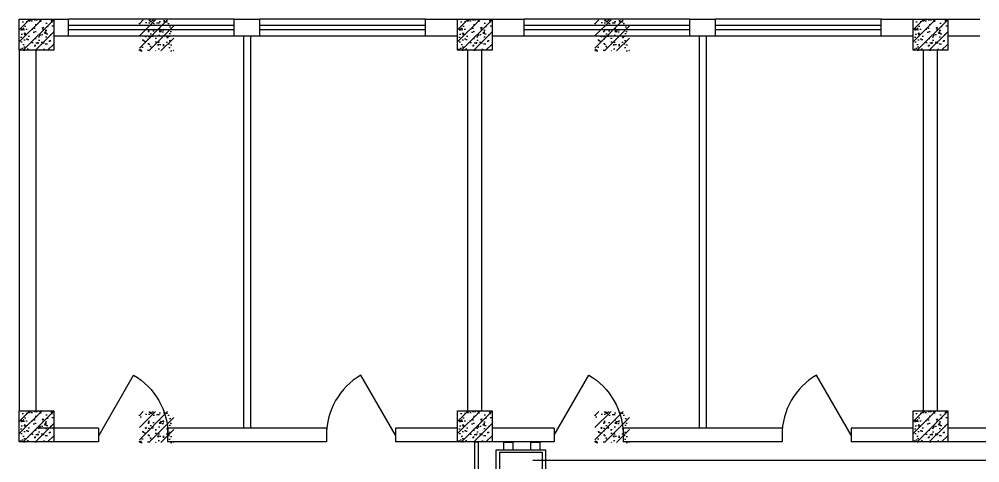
# Model space of a CAD drawing. Header units: millimetres. Extents: x 1454 to 76815, y 2126 to 32240.
# Drawn here: x 45848 to 55125, y 27924 to 32209 of the extents above; entities that cross this region are included whole.
import ezdxf
from ezdxf.enums import TextEntityAlignment as Align

# ---------------------------------------------------------------- set-up
doc = ezdxf.new("R2010")
doc.units = ezdxf.units.MM
doc.linetypes.add('CONTINOUS', pattern=[0])
for name, color, linetype in [('BD0', 7, 'Continuous'), ('C', 7, 'Continuous'), ('WINDOW', 7, 'Continuous'), ('WINDOW_TEXT', 7, 'Continuous'), ('Z', 7, 'Continuous'), ('Z1', 9, 'Continuous'), ('安防设备', 1, 'Continuous'), ('文字说明', 7, 'Continuous')]:
    doc.layers.add(name, color=color, linetype=linetype)
doc.styles.add('SIMPLEX', font='SIMPLEX.SHX')
doc.linetypes.add('ZIGZAG', pattern='A,0.00254,-5.08,[131,ltypeshp.shx,S=5.08,R=0,X=-5.08,Y=0],-10.16,[131,ltypeshp.shx,S=5.08,R=180,X=5.08,Y=0],-5.08', length=20.32254)

# ---------------------------------------------------------------- blocks, each defined once
blk = doc.blocks.new('_DBLK')
blk.add_line((-0.5, 0), (0, -0.866))
blk.add_arc((-0.5, 0), 1, 300, 0)
at = {"layer": 'WINDOW_TEXT', "style": 'SIMPLEX', "flags": 9}
blk.add_attdef('A', text='', height=1, dxfattribs=at).set_placement((0, 1.5), align=Align.MIDDLE)
blk = doc.blocks.new('hang box')
at = {"layer": '安防设备'}
for points in [[(-1.001, 1.235), (1.177, 1.235), (1.177, -1.294), (-1.001, -1.294)], [(-0.883, 1.059), (1.001, 1.059), (1.001, -1.117), (-0.883, -1.117)], [(-1.388, 0.941), (-0.976, 0.941), (-0.976, 0.47), (-1.388, 0.47)], [(-1.388, -0.437), (-0.976, -0.437), (-0.976, -0.908), (-1.388, -0.908)]]:
    blk.add_lwpolyline(points, close=True, dxfattribs=at)
blk.add_circle((0.706, 0), 0.176, dxfattribs=at)

msp = doc.modelspace()

# ---------------------------------------------------------------- hatches: boundary and pattern name
at = {"layer": 'Z1'}
h = msp.add_hatch(dxfattribs=at)
h.set_pattern_fill('AR-CONC', color=256, scale=20, style=0)
h.set_pattern_definition([(50, (-1432974.38, -501785.64), (143.4520365, -12.550427), [15, -165]), (355, (-1432974.38, -501785.64), (-27.750267, 150.438427), [12, -132]), (100.4514, (-1432962.42, -501786.68), (115.701876, 137.887908), [12.748038, -140.228422]), (46.1842, (-1432974.38, -501745.64), (213.44821, -33.103803), [22.5, -247.5]), (96.6356, (-1432956.6, -501748.4), (186.93254, 194.823574), [19.122058, -210.3426]), (351.1842, (-1432974.38, -501745.64), (186.93239, 194.82372), [18, -198]), (21, (-1432954.38, -501755.64), (119.38141, -80.523778), [15, -165]), (326, (-1432954.38, -501755.64), (48.663066, 145.030009), [12, -132]), (71.4514, (-1432944.43, -501762.35), (168.044526, 64.506099), [12.748038, -140.228422]), (37.5, (-1432974.38, -501785.635), (2.431971, 66.5787708), [0, -130.4, 0, -134, 0, -132.5]), (7.5, (-1432974.38, -501785.635), (52.6139075, 78.8823424), [0, -76.4, 0, -127.4, 0, -50.5]), (327.5, (-1433018.98, -501785.635), (106.7644872, -4.5109743), [0, -50, 0, -156, 0, -207]), (317.5, (-1433038.98, -501785.635), (116.637234, 20.0209965), [0, -65, 0, -103.6, 0, -147])])
h.paths.add_polyline_path([(45848.4, 32209.1), (46181.7, 32209.1), (46181.7, 31909.1), (45848.4, 31909.1)])
h = msp.add_hatch(dxfattribs=at)
h.set_pattern_fill('ANSI31', color=256, scale=666.666667, style=0)
h.set_pattern_definition([(45, (-1432974.38, -501785.635), (-58.925565, 58.925565), [])])
h.paths.add_polyline_path([(45848.4, 32209.1), (46181.7, 32209.1), (46181.7, 31909.1), (45848.4, 31909.1)])
h = msp.add_hatch(dxfattribs=at)
h.set_pattern_fill('ANSI31', color=256, scale=666.666667, style=0)
h.set_pattern_definition([(45, (-1638618.67, -75789.21), (-58.925565, 58.925565), [])])
h.paths.add_polyline_path([(47009, 32202.4), (47342.3, 32202.4), (47342.3, 31902.4), (47009, 31902.4)])
h = msp.add_hatch(dxfattribs=at)
h.set_pattern_fill('AR-CONC', color=256, scale=20, style=0)
h.set_pattern_definition([(50, (-1638618.67, -75789.21), (143.4520365, -12.550427), [15, -165]), (355, (-1638618.67, -75789.21), (-27.750267, 150.438427), [12, -132]), (100.4514, (-1638606.72, -75790.26), (115.701876, 137.887908), [12.748038, -140.228422]), (46.1842, (-1638618.67, -75749.21), (213.44821, -33.103803), [22.5, -247.5]), (96.6356, (-1638600.89, -75751.97), (186.93254, 194.823574), [19.122058, -210.3426]), (351.1842, (-1638618.67, -75749.21), (186.93239, 194.82372), [18, -198]), (21, (-1638598.67, -75759.21), (119.3814104, -80.523778), [15, -165]), (326, (-1638598.67, -75759.21), (48.663066, 145.030009), [12, -132]), (71.4514, (-1638588.72, -75765.92), (168.044526, 64.506099), [12.748038, -140.228422]), (37.5, (-1638618.673, -75789.214), (2.431971, 66.5787708), [0, -130.4, 0, -134, 0, -132.5]), (7.5, (-1638618.67, -75789.214), (52.6139075, 78.8823424), [0, -76.4, 0, -127.4, 0, -50.5]), (327.5, (-1638663.273, -75789.214), (106.7644872, -4.5109743), [0, -50, 0, -156, 0, -207]), (317.5, (-1638683.27, -75789.21), (116.637234, 20.0209965), [0, -65, 0, -103.6, 0, -147])])
h.paths.add_polyline_path([(47009, 32202.4), (47342.3, 32202.4), (47342.3, 31902.4), (47009, 31902.4)])
h = msp.add_hatch(dxfattribs=at)
h.set_pattern_fill('ANSI31', color=256, scale=666.666667, style=0)
h.set_pattern_definition([(45, (-1428741.046, -501785.635), (-58.925565, 58.925565), [])])
h.paths.add_polyline_path([(50081.7, 32209.1), (50415.1, 32209.1), (50415.1, 31909.1), (50081.7, 31909.1)])
h = msp.add_hatch(dxfattribs=at)
h.set_pattern_fill('AR-CONC', color=256, scale=20, style=0)
h.set_pattern_definition([(50, (-1428741.05, -501785.64), (143.4520365, -12.550427), [15, -165]), (355, (-1428741.05, -501785.64), (-27.750267, 150.438427), [12, -132]), (100.4514, (-1428729.09, -501786.68), (115.701876, 137.887908), [12.748038, -140.228422]), (46.1842, (-1428741.05, -501745.64), (213.44821, -33.103803), [22.5, -247.5]), (96.6356, (-1428723.26, -501748.4), (186.93254, 194.823574), [19.122058, -210.3426]), (351.1842, (-1428741.05, -501745.64), (186.93239, 194.82372), [18, -198]), (21, (-1428721.05, -501755.64), (119.38141, -80.523778), [15, -165]), (326, (-1428721.05, -501755.64), (48.663066, 145.030009), [12, -132]), (71.4514, (-1428711.1, -501762.35), (168.044526, 64.506099), [12.748038, -140.228422]), (37.5, (-1428741.046, -501785.635), (2.431971, 66.5787708), [0, -130.4, 0, -134, 0, -132.5]), (7.5, (-1428741.046, -501785.635), (52.6139075, 78.8823424), [0, -76.4, 0, -127.4, 0, -50.5]), (327.5, (-1428785.646, -501785.635), (106.7644872, -4.5109743), [0, -50, 0, -156, 0, -207]), (317.5, (-1428805.65, -501785.635), (116.637234, 20.0209965), [0, -65, 0, -103.6, 0, -147])])
h.paths.add_polyline_path([(50081.7, 32209.1), (50415.1, 32209.1), (50415.1, 31909.1), (50081.7, 31909.1)])
h = msp.add_hatch(dxfattribs=at)
h.set_pattern_fill('ANSI31', color=256, scale=666.666667, style=0)
h.set_pattern_definition([(45, (-1634218.67, -75789.21), (-58.925565, 58.925565), [])])
h.paths.add_polyline_path([(51409, 32202.4), (51742.3, 32202.4), (51742.3, 31902.4), (51409, 31902.4)])
h = msp.add_hatch(dxfattribs=at)
h.set_pattern_fill('AR-CONC', color=256, scale=20, style=0)
h.set_pattern_definition([(50, (-1634218.67, -75789.21), (143.4520365, -12.550427), [15, -165]), (355, (-1634218.67, -75789.21), (-27.750267, 150.438427), [12, -132]), (100.4514, (-1634206.72, -75790.26), (115.701876, 137.887908), [12.748038, -140.228422]), (46.1842, (-1634218.67, -75749.21), (213.44821, -33.103803), [22.5, -247.5]), (96.6356, (-1634200.89, -75751.97), (186.93254, 194.823574), [19.122058, -210.3426]), (351.1842, (-1634218.67, -75749.21), (186.93239, 194.82372), [18, -198]), (21, (-1634198.67, -75759.21), (119.3814104, -80.523778), [15, -165]), (326, (-1634198.67, -75759.21), (48.663066, 145.030009), [12, -132]), (71.4514, (-1634188.72, -75765.92), (168.044526, 64.506099), [12.748038, -140.228422]), (37.5, (-1634218.673, -75789.214), (2.431971, 66.5787708), [0, -130.4, 0, -134, 0, -132.5]), (7.5, (-1634218.67, -75789.214), (52.6139075, 78.8823424), [0, -76.4, 0, -127.4, 0, -50.5]), (327.5, (-1634263.273, -75789.214), (106.7644872, -4.5109743), [0, -50, 0, -156, 0, -207]), (317.5, (-1634283.27, -75789.21), (116.637234, 20.0209965), [0, -65, 0, -103.6, 0, -147])])
h.paths.add_polyline_path([(51409, 32202.4), (51742.3, 32202.4), (51742.3, 31902.4), (51409, 31902.4)])
h = msp.add_hatch(dxfattribs=at)
h.set_pattern_fill('ANSI31', color=256, scale=666.666667, style=0)
h.set_pattern_definition([(45, (-1424341.046, -501785.635), (-58.925565, 58.925565), [])])
h.paths.add_polyline_path([(54481.7, 32209.1), (54815.1, 32209.1), (54815.1, 31909.1), (54481.7, 31909.1)])
h = msp.add_hatch(dxfattribs=at)
h.set_pattern_fill('AR-CONC', color=256, scale=20, style=0)
h.set_pattern_definition([(50, (-1424341.05, -501785.64), (143.4520365, -12.550427), [15, -165]), (355, (-1424341.05, -501785.64), (-27.750267, 150.438427), [12, -132]), (100.4514, (-1424329.09, -501786.68), (115.701876, 137.887908), [12.748038, -140.228422]), (46.1842, (-1424341.05, -501745.64), (213.44821, -33.103803), [22.5, -247.5]), (96.6356, (-1424323.26, -501748.4), (186.93254, 194.823574), [19.122058, -210.3426]), (351.1842, (-1424341.05, -501745.64), (186.93239, 194.82372), [18, -198]), (21, (-1424321.05, -501755.64), (119.38141, -80.523778), [15, -165]), (326, (-1424321.05, -501755.64), (48.663066, 145.030009), [12, -132]), (71.4514, (-1424311.1, -501762.35), (168.044526, 64.506099), [12.748038, -140.228422]), (37.5, (-1424341.046, -501785.635), (2.431971, 66.5787708), [0, -130.4, 0, -134, 0, -132.5]), (7.5, (-1424341.046, -501785.635), (52.6139075, 78.8823424), [0, -76.4, 0, -127.4, 0, -50.5]), (327.5, (-1424385.646, -501785.635), (106.7644872, -4.5109743), [0, -50, 0, -156, 0, -207]), (317.5, (-1424405.65, -501785.635), (116.637234, 20.0209965), [0, -65, 0, -103.6, 0, -147])])
h.paths.add_polyline_path([(54481.7, 32209.1), (54815.1, 32209.1), (54815.1, 31909.1), (54481.7, 31909.1)])
h = msp.add_hatch(dxfattribs=at)
h.set_pattern_fill('AR-CONC', color=256, scale=20, style=0)
h.set_pattern_definition([(50, (-1432974.38, -505568.97), (143.4520365, -12.550427), [15, -165]), (355, (-1432974.38, -505568.97), (-27.750267, 150.438427), [12, -132]), (100.4514, (-1432962.42, -505570.01), (115.701876, 137.887908), [12.748038, -140.228422]), (46.1842, (-1432974.38, -505528.97), (213.44821, -33.103803), [22.5, -247.5]), (96.6356, (-1432956.6, -505531.73), (186.93254, 194.823574), [19.122058, -210.3426]), (351.1842, (-1432974.38, -505528.97), (186.93239, 194.82372), [18, -198]), (21, (-1432954.38, -505538.97), (119.38141, -80.523778), [15, -165]), (326, (-1432954.38, -505538.97), (48.663066, 145.030009), [12, -132]), (71.4514, (-1432944.43, -505545.68), (168.044526, 64.506099), [12.748038, -140.228422]), (37.5, (-1432974.38, -505568.97), (2.431971, 66.5787708), [0, -130.4, 0, -134, 0, -132.5]), (7.5, (-1432974.38, -505568.97), (52.6139075, 78.8823424), [0, -76.4, 0, -127.4, 0, -50.5]), (327.5, (-1433018.98, -505568.97), (106.7644872, -4.5109743), [0, -50, 0, -156, 0, -207]), (317.5, (-1433038.98, -505568.97), (116.637234, 20.0209965), [0, -65, 0, -103.6, 0, -147])])
h.paths.add_polyline_path([(45848.4, 28425.8), (46181.7, 28425.8), (46181.7, 28125.8), (45848.4, 28125.8)])
h = msp.add_hatch(dxfattribs=at)
h.set_pattern_fill('ANSI31', color=256, scale=666.666667, style=0)
h.set_pattern_definition([(45, (-1432974.38, -505568.97), (-58.925565, 58.925565), [])])
h.paths.add_polyline_path([(45848.4, 28425.8), (46181.7, 28425.8), (46181.7, 28125.8), (45848.4, 28125.8)])
h = msp.add_hatch(dxfattribs=at)
h.set_pattern_fill('ANSI31', color=256, scale=666.666667, style=0)
h.set_pattern_definition([(45, (-1638618.67, -79572.55), (-58.925565, 58.925565), [])])
h.paths.add_polyline_path([(47009, 28419.1), (47342.3, 28419.1), (47342.3, 28119.1), (47009, 28119.1)])
h = msp.add_hatch(dxfattribs=at)
h.set_pattern_fill('AR-CONC', color=256, scale=20, style=0)
h.set_pattern_definition([(50, (-1638618.67, -79572.55), (143.4520365, -12.550427), [15, -165]), (355, (-1638618.67, -79572.55), (-27.750267, 150.438427), [12, -132]), (100.4514, (-1638606.72, -79573.6), (115.701876, 137.887908), [12.748038, -140.228422]), (46.1842, (-1638618.67, -79532.55), (213.44821, -33.103803), [22.5, -247.5]), (96.6356, (-1638600.89, -79535.3), (186.93254, 194.823574), [19.122058, -210.3426]), (351.1842, (-1638618.67, -79532.55), (186.93239, 194.82372), [18, -198]), (21, (-1638598.67, -79542.55), (119.3814104, -80.523778), [15, -165]), (326, (-1638598.67, -79542.55), (48.663066, 145.030009), [12, -132]), (71.4514, (-1638588.72, -79549.26), (168.044526, 64.506099), [12.748038, -140.228422]), (37.5, (-1638618.673, -79572.547), (2.431971, 66.5787708), [0, -130.4, 0, -134, 0, -132.5]), (7.5, (-1638618.67, -79572.55), (52.6139075, 78.8823424), [0, -76.4, 0, -127.4, 0, -50.5]), (327.5, (-1638663.273, -79572.547), (106.7644872, -4.5109743), [0, -50, 0, -156, 0, -207]), (317.5, (-1638683.27, -79572.55), (116.637234, 20.0209965), [0, -65, 0, -103.6, 0, -147])])
h.paths.add_polyline_path([(47009, 28419.1), (47342.3, 28419.1), (47342.3, 28119.1), (47009, 28119.1)])
h = msp.add_hatch(dxfattribs=at)
h.set_pattern_fill('ANSI31', color=256, scale=666.666667, style=0)
h.set_pattern_definition([(45, (-1428741.046, -505568.97), (-58.925565, 58.925565), [])])
h.paths.add_polyline_path([(50081.7, 28425.8), (50415.1, 28425.8), (50415.1, 28125.8), (50081.7, 28125.8)])
h = msp.add_hatch(dxfattribs=at)
h.set_pattern_fill('AR-CONC', color=256, scale=20, style=0)
h.set_pattern_definition([(50, (-1428741.05, -505568.97), (143.4520365, -12.550427), [15, -165]), (355, (-1428741.05, -505568.97), (-27.750267, 150.438427), [12, -132]), (100.4514, (-1428729.09, -505570.01), (115.701876, 137.887908), [12.748038, -140.228422]), (46.1842, (-1428741.05, -505528.97), (213.44821, -33.103803), [22.5, -247.5]), (96.6356, (-1428723.26, -505531.73), (186.93254, 194.823574), [19.122058, -210.3426]), (351.1842, (-1428741.05, -505528.97), (186.93239, 194.82372), [18, -198]), (21, (-1428721.05, -505538.97), (119.38141, -80.523778), [15, -165]), (326, (-1428721.05, -505538.97), (48.663066, 145.030009), [12, -132]), (71.4514, (-1428711.1, -505545.68), (168.044526, 64.506099), [12.748038, -140.228422]), (37.5, (-1428741.046, -505568.97), (2.431971, 66.5787708), [0, -130.4, 0, -134, 0, -132.5]), (7.5, (-1428741.046, -505568.97), (52.6139075, 78.8823424), [0, -76.4, 0, -127.4, 0, -50.5]), (327.5, (-1428785.646, -505568.97), (106.7644872, -4.5109743), [0, -50, 0, -156, 0, -207]), (317.5, (-1428805.65, -505568.97), (116.637234, 20.0209965), [0, -65, 0, -103.6, 0, -147])])
h.paths.add_polyline_path([(50081.7, 28425.8), (50415.1, 28425.8), (50415.1, 28125.8), (50081.7, 28125.8)])
h = msp.add_hatch(dxfattribs=at)
h.set_pattern_fill('ANSI31', color=256, scale=666.666667, style=0)
h.set_pattern_definition([(45, (-1634218.67, -79572.55), (-58.925565, 58.925565), [])])
h.paths.add_polyline_path([(51409, 28419.1), (51742.3, 28419.1), (51742.3, 28119.1), (51409, 28119.1)])
h = msp.add_hatch(dxfattribs=at)
h.set_pattern_fill('AR-CONC', color=256, scale=20, style=0)
h.set_pattern_definition([(50, (-1634218.67, -79572.55), (143.4520365, -12.550427), [15, -165]), (355, (-1634218.67, -79572.55), (-27.750267, 150.438427), [12, -132]), (100.4514, (-1634206.72, -79573.6), (115.701876, 137.887908), [12.748038, -140.228422]), (46.1842, (-1634218.67, -79532.55), (213.44821, -33.103803), [22.5, -247.5]), (96.6356, (-1634200.89, -79535.3), (186.93254, 194.823574), [19.122058, -210.3426]), (351.1842, (-1634218.67, -79532.55), (186.93239, 194.82372), [18, -198]), (21, (-1634198.67, -79542.55), (119.3814104, -80.523778), [15, -165]), (326, (-1634198.67, -79542.55), (48.663066, 145.030009), [12, -132]), (71.4514, (-1634188.72, -79549.26), (168.044526, 64.506099), [12.748038, -140.228422]), (37.5, (-1634218.673, -79572.547), (2.431971, 66.5787708), [0, -130.4, 0, -134, 0, -132.5]), (7.5, (-1634218.67, -79572.55), (52.6139075, 78.8823424), [0, -76.4, 0, -127.4, 0, -50.5]), (327.5, (-1634263.273, -79572.547), (106.7644872, -4.5109743), [0, -50, 0, -156, 0, -207]), (317.5, (-1634283.27, -79572.55), (116.637234, 20.0209965), [0, -65, 0, -103.6, 0, -147])])
h.paths.add_polyline_path([(51409, 28419.1), (51742.3, 28419.1), (51742.3, 28119.1), (51409, 28119.1)])
h = msp.add_hatch(dxfattribs=at)
h.set_pattern_fill('ANSI31', color=256, scale=666.666667, style=0)
h.set_pattern_definition([(45, (-1424341.046, -505568.97), (-58.925565, 58.925565), [])])
h.paths.add_polyline_path([(54481.7, 28425.8), (54815.1, 28425.8), (54815.1, 28125.8), (54481.7, 28125.8)])
h = msp.add_hatch(dxfattribs=at)
h.set_pattern_fill('AR-CONC', color=256, scale=20, style=0)
h.set_pattern_definition([(50, (-1424341.05, -505568.97), (143.4520365, -12.550427), [15, -165]), (355, (-1424341.05, -505568.97), (-27.750267, 150.438427), [12, -132]), (100.4514, (-1424329.09, -505570.01), (115.701876, 137.887908), [12.748038, -140.228422]), (46.1842, (-1424341.05, -505528.97), (213.44821, -33.103803), [22.5, -247.5]), (96.6356, (-1424323.26, -505531.73), (186.93254, 194.823574), [19.122058, -210.3426]), (351.1842, (-1424341.05, -505528.97), (186.93239, 194.82372), [18, -198]), (21, (-1424321.05, -505538.97), (119.38141, -80.523778), [15, -165]), (326, (-1424321.05, -505538.97), (48.663066, 145.030009), [12, -132]), (71.4514, (-1424311.1, -505545.68), (168.044526, 64.506099), [12.748038, -140.228422]), (37.5, (-1424341.046, -505568.97), (2.431971, 66.5787708), [0, -130.4, 0, -134, 0, -132.5]), (7.5, (-1424341.046, -505568.97), (52.6139075, 78.8823424), [0, -76.4, 0, -127.4, 0, -50.5]), (327.5, (-1424385.646, -505568.97), (106.7644872, -4.5109743), [0, -50, 0, -156, 0, -207]), (317.5, (-1424405.65, -505568.97), (116.637234, 20.0209965), [0, -65, 0, -103.6, 0, -147])])
h.paths.add_polyline_path([(54481.7, 28425.8), (54815.1, 28425.8), (54815.1, 28125.8), (54481.7, 28125.8)])

# ---------------------------------------------------------------- linework, layer by layer
for p, q in [((48015.1, 32049.1), (48015.1, 28259.1)), ((48081.7, 32049.1), (48081.7, 28259.1)), ((52415.1, 32049.1), (52415.1, 28259.1)), ((52481.7, 32049.1), (52481.7, 28259.1))]:
    msp.add_line(p, q)
at = {"layer": 'BD0'}
for p, q in [((46181.7, 32209.1), (46325.1, 32209.1)), ((46325.1, 32049.1), (46325.1, 32209.1)), ((47925.1, 32049.1), (47925.1, 32209.1)), ((47925.1, 32209.1), (48171.7, 32209.1)), ((48171.7, 32049.1), (48171.7, 32209.1)), ((49771.7, 32049.1), (49771.7, 32209.1)), ((49771.7, 32209.1), (50081.7, 32209.1)), ((50415.1, 32209.1), (50725.1, 32209.1)), ((50725.1, 32049.1), (50725.1, 32209.1)), ((52325.1, 32049.1), (52325.1, 32209.1)), ((52325.1, 32209.1), (52571.7, 32209.1)), ((52571.7, 32049.1), (52571.7, 32209.1)), ((54171.7, 32049.1), (54171.7, 32209.1)), ((54171.7, 32209.1), (54481.7, 32209.1)), ((54815.1, 32209.1), (55125.1, 32209.1)), ((46181.7, 32049.1), (46325.1, 32049.1)), ((47925.1, 32049.1), (48171.7, 32049.1)), ((49771.7, 32049.1), (50081.7, 32049.1)), ((50415.1, 32049.1), (50725.1, 32049.1)), ((52325.1, 32049.1), (52571.7, 32049.1)), ((54171.7, 32049.1), (54481.7, 32049.1)), ((54815.1, 32049.1), (55125.1, 32049.1)), ((45848.4, 31909.1), (45848.4, 28425.8)), ((46008.4, 31909.1), (46008.4, 28425.8))]:
    msp.add_line(p, q, dxfattribs=at)
at = {"layer": 'C', "color": 7}
for p, q in [((47925.1, 32209.1), (46325.1, 32209.1)), ((49771.7, 32209.1), (48171.7, 32209.1)), ((52325.1, 32209.1), (50725.1, 32209.1)), ((54171.7, 32209.1), (52571.7, 32209.1)), ((47925.1, 32149.1), (46325.1, 32149.1)), ((46325.1, 32109.1), (47925.1, 32109.1)), ((49771.7, 32149.1), (48171.7, 32149.1)), ((48171.7, 32109.1), (49771.7, 32109.1)), ((52325.1, 32149.1), (50725.1, 32149.1)), ((50725.1, 32109.1), (52325.1, 32109.1)), ((54171.7, 32149.1), (52571.7, 32149.1)), ((52571.7, 32109.1), (54171.7, 32109.1)), ((46325.1, 32049.1), (47925.1, 32049.1)), ((48171.7, 32049.1), (49771.7, 32049.1)), ((50725.1, 32049.1), (52325.1, 32049.1)), ((52571.7, 32049.1), (54171.7, 32049.1))]:
    msp.add_line(p, q, dxfattribs=at)
at = {"layer": 'Z'}
for p, q in [((50181.7, 28425.8), (50181.7, 31909.1)), ((50315.1, 28425.8), (50315.1, 31909.1)), ((54581.7, 28425.8), (54581.7, 31909.1)), ((54715.1, 28425.8), (54715.1, 31909.1)), ((46615.1, 28259.1), (46015.1, 28259.1)), ((46615.1, 28259.1), (46615.1, 28125.8)), ((48815.1, 28259.1), (47281.7, 28259.1)), ((47281.7, 28259.1), (47281.7, 28125.8)), ((48815.1, 28259.1), (48815.1, 28125.8)), ((49481.7, 28259.1), (49481.7, 28125.8)), ((50081.7, 28259.1), (49481.7, 28259.1)), ((51015.1, 28259.1), (50415.1, 28259.1)), ((51015.1, 28259.1), (51015.1, 28125.8)), ((51681.7, 28259.1), (51681.7, 28125.8)), ((53215.1, 28259.1), (51681.7, 28259.1)), ((53215.1, 28259.1), (53215.1, 28125.8)), ((53881.7, 28259.1), (53881.7, 28125.8)), ((54481.7, 28259.1), (53881.7, 28259.1)), ((55415.1, 28259.1), (54815.1, 28259.1)), ((46615.1, 28125.8), (46015.1, 28125.8)), ((48815.1, 28125.8), (47281.7, 28125.8)), ((50081.7, 28125.8), (49481.7, 28125.8)), ((51015.1, 28125.8), (50415.1, 28125.8)), ((53215.1, 28125.8), (51681.7, 28125.8)), ((54481.7, 28125.8), (53881.7, 28125.8)), ((55415.1, 28125.8), (54815.1, 28125.8))]:
    msp.add_line(p, q, dxfattribs=at)
for points in [[(45848.4, 32209.1), (46181.7, 32209.1), (46181.7, 31909.1), (45848.4, 31909.1)], [(50081.7, 32209.1), (50415.1, 32209.1), (50415.1, 31909.1), (50081.7, 31909.1)], [(54481.7, 32209.1), (54815.1, 32209.1), (54815.1, 31909.1), (54481.7, 31909.1)], [(45848.4, 28425.8), (46181.7, 28425.8), (46181.7, 28125.8), (45848.4, 28125.8)], [(50081.7, 28425.8), (50415.1, 28425.8), (50415.1, 28125.8), (50081.7, 28125.8)], [(54481.7, 28425.8), (54815.1, 28425.8), (54815.1, 28125.8), (54481.7, 28125.8)]]:
    msp.add_lwpolyline(points, close=True, dxfattribs=at)
at = {"layer": '文字说明', "color": 5, "linetype": 'CONTINOUS'}
msp.add_line((64768.6, 27947.5), (50808.8, 27947.5), dxfattribs=at)
at = {"layer": '文字说明', "linetype": 'ZIGZAG'}
msp.add_lwpolyline([(50248.4, 28125.8), (50279.3, 28125.8), (50279.3, 27722.1), (50248.4, 27722.1)], close=True, dxfattribs=at)

# ---------------------------------------------------------------- block references
at = {"layer": 'WINDOW', "yscale": 666.6666666666277, "zscale": 666.6666666666666, "rotation": 180}
for p, xscale in [((46952.5, 28192.4), -666.6666666665114), ((49148.4, 28192.4), 666.6666666665114), ((51348.4, 28192.4), -666.6666666665114), ((53548.4, 28192.4), 666.6666666665114)]:
    msp.add_blockref('_DBLK', p, dxfattribs=dict(at, xscale=xscale))
at = {"layer": '安防设备', "xscale": 188.4252363394979, "yscale": 188.425236353895, "zscale": 188.4252363546297, "rotation": 270}
msp.add_blockref('hang box', (50699.3, 27860.4), dxfattribs=at)

doc.saveas('drawing.dxf')
